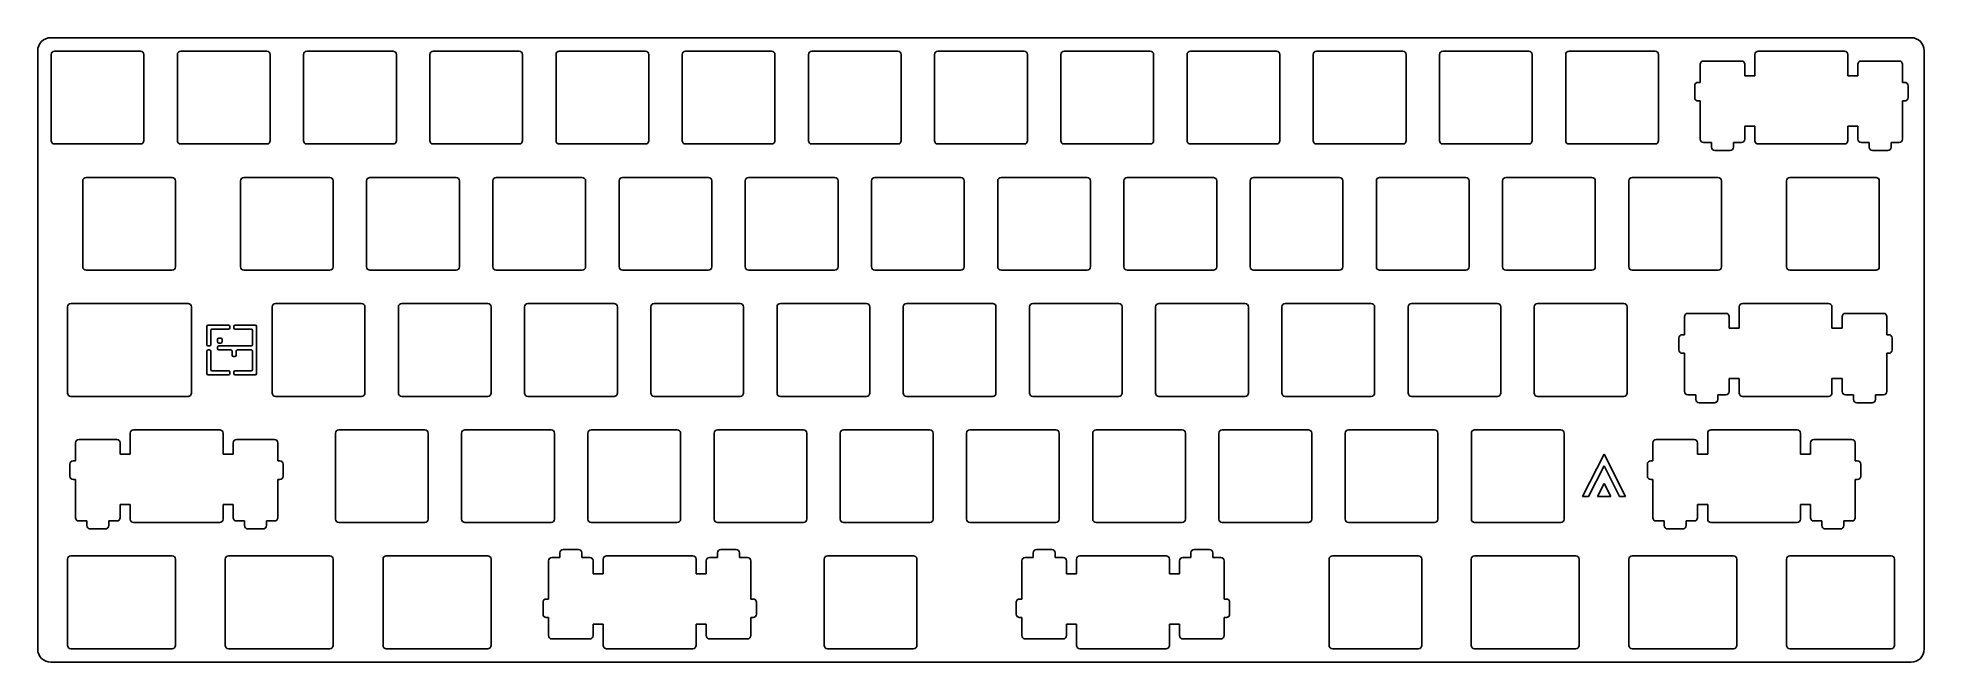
# Model space of a CAD drawing. Extents: x -136 to 149, y -569 to -475.
import ezdxf

# ---------------------------------------------------------------- set-up
doc = ezdxf.new("R2010")
doc.units = 0
doc.header["$MEASUREMENT"] = 0
doc.layers.get('0').update_dxf_attribs({"linetype": 'CONTINUOUS'})

msp = doc.modelspace()

# ---------------------------------------------------------------- linework, layer by layer
for p, q in [((147.1, -475.15), (-133.65, -475.15)), ((-135.65, -477.15), (-135.65, -567.45)), ((-133.62, -490.7), (-133.62, -477.7)), ((-133.12, -477.2), (-120.12, -477.2)), ((-119.62, -477.7), (-119.62, -490.7)), ((-114.57, -490.7), (-114.57, -477.7)), ((-114.07, -477.2), (-101.07, -477.2)), ((-100.57, -477.7), (-100.57, -490.7)), ((-95.52, -490.7), (-95.52, -477.7)), ((-95.02, -477.2), (-82.02, -477.2)), ((-81.52, -477.7), (-81.52, -490.7)), ((-76.47, -490.7), (-76.47, -477.7)), ((-75.97, -477.2), (-62.97, -477.2)), ((-62.47, -477.7), (-62.47, -490.7)), ((-57.42, -490.7), (-57.42, -477.7)), ((-56.92, -477.2), (-43.92, -477.2)), ((-43.42, -477.7), (-43.42, -490.7)), ((-38.37, -490.7), (-38.37, -477.7)), ((-37.87, -477.2), (-24.87, -477.2)), ((-24.37, -477.7), (-24.37, -490.7)), ((-19.32, -490.7), (-19.32, -477.7)), ((-18.82, -477.2), (-5.82, -477.2)), ((-5.32, -477.7), (-5.32, -490.7)), ((-0.27, -490.7), (-0.27, -477.7)), ((0.23, -477.2), (13.23, -477.2)), ((13.73, -477.7), (13.73, -490.7)), ((18.78, -490.7), (18.78, -477.7)), ((19.28, -477.2), (32.28, -477.2)), ((32.78, -477.7), (32.78, -490.7)), ((37.83, -490.7), (37.83, -477.7)), ((38.33, -477.2), (51.33, -477.2)), ((51.83, -477.7), (51.83, -490.7)), ((56.88, -490.7), (56.88, -477.7)), ((57.38, -477.2), (70.38, -477.2)), ((70.88, -477.7), (70.88, -490.7)), ((75.93, -490.7), (75.93, -477.7)), ((76.43, -477.2), (89.43, -477.2)), ((89.93, -477.7), (89.93, -490.7)), ((94.98, -490.7), (94.98, -477.7)), ((95.48, -477.2), (108.48, -477.2)), ((108.98, -477.7), (108.98, -490.7)), ((124.05, -477.2), (137.05, -477.2)), ((149.1, -567.45), (149.1, -477.15)), ((115.78, -478.67), (121.53, -478.67)), ((122.03, -480.9), (123.55, -480.9)), ((137.55, -480.9), (139.08, -480.9)), ((139.58, -478.67), (145.33, -478.67)), ((114.45, -484.2), (114.45, -482.4)), ((146.65, -482.4), (146.65, -484.2)), ((123.55, -488.5), (122.03, -488.5)), ((137.55, -488.5), (139.08, -488.5)), ((-120.12, -491.2), (-133.12, -491.2)), ((-101.07, -491.2), (-114.07, -491.2)), ((-82.02, -491.2), (-95.02, -491.2)), ((-62.97, -491.2), (-75.97, -491.2)), ((-43.92, -491.2), (-56.92, -491.2)), ((-24.87, -491.2), (-37.87, -491.2)), ((-5.82, -491.2), (-18.82, -491.2)), ((13.23, -491.2), (0.23, -491.2)), ((32.28, -491.2), (19.28, -491.2)), ((51.33, -491.2), (38.33, -491.2)), ((70.38, -491.2), (57.38, -491.2)), ((89.43, -491.2), (76.43, -491.2)), ((108.48, -491.2), (95.48, -491.2)), ((119.8, -492.17), (117.5, -492.17)), ((137.05, -491.2), (124.05, -491.2)), ((143.6, -492.17), (141.3, -492.17)), ((-128.86, -509.75), (-128.86, -496.75)), ((-128.36, -496.25), (-115.36, -496.25)), ((-114.86, -496.75), (-114.86, -509.75)), ((-105.05, -509.75), (-105.05, -496.75)), ((-104.55, -496.25), (-91.55, -496.25)), ((-91.05, -496.75), (-91.05, -509.75)), ((-86, -509.75), (-86, -496.75)), ((-85.5, -496.25), (-72.5, -496.25)), ((-72, -496.75), (-72, -509.75)), ((-66.95, -509.75), (-66.95, -496.75)), ((-66.45, -496.25), (-53.45, -496.25)), ((-52.95, -496.75), (-52.95, -509.75)), ((-47.9, -509.75), (-47.9, -496.75)), ((-47.4, -496.25), (-34.4, -496.25)), ((-33.9, -496.75), (-33.9, -509.75)), ((-28.85, -509.75), (-28.85, -496.75)), ((-28.35, -496.25), (-15.35, -496.25)), ((-14.85, -496.75), (-14.85, -509.75)), ((-9.8, -509.75), (-9.8, -496.75)), ((-9.3, -496.25), (3.7, -496.25)), ((4.2, -496.75), (4.2, -509.75)), ((9.25, -509.75), (9.25, -496.75)), ((9.75, -496.25), (22.75, -496.25)), ((23.25, -496.75), (23.25, -509.75)), ((28.3, -509.75), (28.3, -496.75)), ((28.8, -496.25), (41.8, -496.25)), ((42.3, -496.75), (42.3, -509.75)), ((47.35, -496.75), (47.35, -509.75)), ((60.85, -496.25), (47.85, -496.25)), ((61.35, -509.75), (61.35, -496.75)), ((66.4, -509.75), (66.4, -496.75)), ((66.9, -496.25), (79.9, -496.25)), ((80.4, -496.75), (80.4, -509.75)), ((85.45, -509.75), (85.45, -496.75)), ((85.95, -496.25), (98.95, -496.25)), ((99.45, -496.75), (99.45, -509.75)), ((104.5, -509.75), (104.5, -496.75)), ((105, -496.25), (118, -496.25)), ((118.5, -496.75), (118.5, -509.75)), ((128.32, -509.75), (128.32, -496.75)), ((128.82, -496.25), (141.82, -496.25)), ((142.32, -496.75), (142.32, -509.75)), ((-115.36, -510.25), (-128.36, -510.25)), ((-91.55, -510.25), (-104.55, -510.25)), ((-72.5, -510.25), (-85.5, -510.25)), ((-53.45, -510.25), (-66.45, -510.25)), ((-34.4, -510.25), (-47.4, -510.25)), ((-15.35, -510.25), (-28.35, -510.25)), ((3.7, -510.25), (-9.3, -510.25)), ((22.75, -510.25), (9.75, -510.25)), ((41.8, -510.25), (28.8, -510.25)), ((47.85, -510.25), (60.85, -510.25)), ((79.9, -510.25), (66.9, -510.25)), ((98.95, -510.25), (85.95, -510.25)), ((118, -510.25), (105, -510.25)), ((141.82, -510.25), (128.82, -510.25)), ((-130.66, -515.3), (-112.96, -515.3)), ((-99.76, -515.3), (-86.76, -515.3)), ((-80.71, -515.3), (-67.71, -515.3)), ((-48.66, -515.3), (-61.66, -515.3)), ((-42.61, -515.3), (-29.61, -515.3)), ((-10.56, -515.3), (-23.56, -515.3)), ((-4.51, -515.3), (8.49, -515.3)), ((27.54, -515.3), (14.54, -515.3)), ((33.59, -515.3), (46.59, -515.3)), ((52.64, -515.3), (65.64, -515.3)), ((71.69, -515.3), (84.69, -515.3)), ((90.74, -515.3), (103.74, -515.3)), ((121.67, -515.3), (134.67, -515.3)), ((-131.16, -528.8), (-131.16, -515.8)), ((-112.46, -515.8), (-112.46, -528.8)), ((-100.26, -528.8), (-100.26, -515.8)), ((-86.26, -515.8), (-86.26, -528.8)), ((-81.21, -528.8), (-81.21, -515.8)), ((-67.21, -515.8), (-67.21, -528.8)), ((-62.16, -515.8), (-62.16, -528.8)), ((-48.16, -528.8), (-48.16, -515.8)), ((-43.11, -528.8), (-43.11, -515.8)), ((-29.11, -515.8), (-29.11, -528.8)), ((-24.06, -515.8), (-24.06, -528.8)), ((-10.06, -528.8), (-10.06, -515.8)), ((-5.01, -528.8), (-5.01, -515.8)), ((8.99, -515.8), (8.99, -528.8)), ((14.04, -515.8), (14.04, -528.8)), ((28.04, -528.8), (28.04, -515.8)), ((33.09, -528.8), (33.09, -515.8)), ((47.09, -515.8), (47.09, -528.8)), ((52.14, -528.8), (52.14, -515.8)), ((66.14, -515.8), (66.14, -528.8)), ((71.19, -528.8), (71.19, -515.8)), ((85.19, -515.8), (85.19, -528.8)), ((90.24, -528.8), (90.24, -515.8)), ((104.24, -515.8), (104.24, -528.8)), ((113.4, -516.77), (119.15, -516.77)), ((137.2, -516.77), (142.95, -516.77)), ((-110.11, -521.5), (-110.11, -518.75)), ((-109.91, -518.55), (-106.86, -518.55)), ((-109.51, -519.35), (-109.51, -521.5)), ((-106.86, -519.15), (-109.31, -519.15)), ((-108.53, -521.05), (-108.53, -520.7)), ((-108.33, -520.5), (-108.02, -520.5)), ((-107.82, -520.7), (-107.82, -521.05)), ((-106.66, -518.75), (-106.66, -518.95)), ((-106.06, -518.95), (-106.06, -518.75)), ((-105.86, -518.55), (-102.81, -518.55)), ((-103.41, -519.15), (-105.86, -519.15)), ((-103.21, -521.5), (-103.21, -519.35)), ((-102.61, -518.75), (-102.61, -525.85)), ((112.07, -522.3), (112.07, -520.5)), ((119.65, -519), (121.17, -519)), ((135.17, -519), (136.7, -519)), ((144.27, -520.5), (144.27, -522.3)), ((-110.11, -525.85), (-110.11, -522.5)), ((-109.71, -521.7), (-109.91, -521.7)), ((-109.91, -522.3), (-109.71, -522.3)), ((-109.51, -522.5), (-109.51, -525.25)), ((-108.53, -522.1), (-108.53, -521.9)), ((-108.02, -521.25), (-108.33, -521.25)), ((-108.33, -521.7), (-103.41, -521.7)), ((-106.51, -522.3), (-108.33, -522.3)), ((-106.31, -523.1), (-106.31, -522.5)), ((-105.91, -523.3), (-106.11, -523.3)), ((-105.71, -522.5), (-105.71, -523.1)), ((-103.41, -522.3), (-105.51, -522.3)), ((-103.21, -525.25), (-103.21, -522.5)), ((-106.86, -526.05), (-109.91, -526.05)), ((-109.31, -525.45), (-106.86, -525.45)), ((-106.66, -525.65), (-106.66, -525.85)), ((-106.06, -525.85), (-106.06, -525.65)), ((-105.86, -525.45), (-103.41, -525.45)), ((-102.81, -526.05), (-105.86, -526.05)), ((121.17, -526.6), (119.65, -526.6)), ((135.17, -526.6), (136.7, -526.6)), ((-112.96, -529.3), (-130.66, -529.3)), ((-86.76, -529.3), (-99.76, -529.3)), ((-67.71, -529.3), (-80.71, -529.3)), ((-61.66, -529.3), (-48.66, -529.3)), ((-29.61, -529.3), (-42.61, -529.3)), ((-23.56, -529.3), (-10.56, -529.3)), ((8.49, -529.3), (-4.51, -529.3)), ((14.54, -529.3), (27.54, -529.3)), ((46.59, -529.3), (33.59, -529.3)), ((65.64, -529.3), (52.64, -529.3)), ((84.69, -529.3), (71.69, -529.3)), ((103.74, -529.3), (90.74, -529.3)), ((134.67, -529.3), (121.67, -529.3)), ((117.42, -530.27), (115.12, -530.27)), ((141.22, -530.27), (138.92, -530.27)), ((-121.18, -534.35), (-108.18, -534.35)), ((-90.71, -547.85), (-90.71, -534.85)), ((-90.21, -534.35), (-77.21, -534.35)), ((-76.71, -534.85), (-76.71, -547.85)), ((-71.66, -547.85), (-71.66, -534.85)), ((-71.16, -534.35), (-58.16, -534.35)), ((-57.66, -534.85), (-57.66, -547.85)), ((-52.61, -547.85), (-52.61, -534.85)), ((-52.11, -534.35), (-39.11, -534.35)), ((-38.61, -534.85), (-38.61, -547.85)), ((-33.56, -547.85), (-33.56, -534.85)), ((-33.06, -534.35), (-20.06, -534.35)), ((-19.56, -534.85), (-19.56, -547.85)), ((-14.51, -547.85), (-14.51, -534.85)), ((-14.01, -534.35), (-1.01, -534.35)), ((-0.51, -534.85), (-0.51, -547.85)), ((4.54, -534.85), (4.54, -547.85)), ((18.04, -534.35), (5.04, -534.35)), ((18.54, -547.85), (18.54, -534.85)), ((23.59, -547.85), (23.59, -534.85)), ((24.09, -534.35), (37.09, -534.35)), ((37.59, -534.85), (37.59, -547.85)), ((42.64, -547.85), (42.64, -534.85)), ((43.14, -534.35), (56.14, -534.35)), ((56.64, -534.85), (56.64, -547.85)), ((61.69, -547.85), (61.69, -534.85)), ((62.19, -534.35), (75.19, -534.35)), ((75.69, -534.85), (75.69, -547.85)), ((80.74, -547.85), (80.74, -534.85)), ((81.24, -534.35), (94.24, -534.35)), ((94.74, -534.85), (94.74, -547.85)), ((116.91, -534.35), (129.91, -534.35)), ((-129.46, -535.82), (-123.71, -535.82)), ((-123.21, -538.05), (-121.68, -538.05)), ((-107.68, -538.05), (-106.16, -538.05)), ((-105.66, -535.82), (-99.91, -535.82)), ((100.77, -538.01), (97.52, -544.44)), ((100.77, -538.01), (104.02, -544.44)), ((108.63, -535.82), (114.38, -535.82)), ((114.88, -538.05), (116.41, -538.05)), ((130.41, -538.05), (131.93, -538.05)), ((132.43, -535.82), (138.18, -535.82)), ((-130.79, -541.35), (-130.79, -539.55)), ((-98.59, -539.55), (-98.59, -541.35)), ((100.77, -539.79), (98.41, -544.44)), ((100.77, -539.79), (103.12, -544.44)), ((107.31, -541.35), (107.31, -539.55)), ((139.51, -539.55), (139.51, -541.35)), ((100.77, -542.44), (99.76, -544.44)), ((100.77, -542.44), (101.78, -544.44)), ((-121.68, -545.65), (-123.21, -545.65)), ((-107.68, -545.65), (-106.16, -545.65)), ((98.41, -544.44), (97.52, -544.44)), ((101.78, -544.44), (99.76, -544.44)), ((104.02, -544.44), (103.12, -544.44)), ((116.41, -545.65), (114.88, -545.65)), ((130.41, -545.65), (131.93, -545.65)), ((-125.44, -549.32), (-127.74, -549.32)), ((-108.18, -548.35), (-121.18, -548.35)), ((-101.64, -549.32), (-103.94, -549.32)), ((-77.21, -548.35), (-90.21, -548.35)), ((-58.16, -548.35), (-71.16, -548.35)), ((-39.11, -548.35), (-52.11, -548.35)), ((-20.06, -548.35), (-33.06, -548.35)), ((-1.01, -548.35), (-14.01, -548.35)), ((5.04, -548.35), (18.04, -548.35)), ((37.09, -548.35), (24.09, -548.35)), ((56.14, -548.35), (43.14, -548.35)), ((75.19, -548.35), (62.19, -548.35)), ((94.24, -548.35), (81.24, -548.35)), ((112.66, -549.32), (110.36, -549.32)), ((129.91, -548.35), (116.91, -548.35)), ((136.46, -549.32), (134.16, -549.32)), ((-131.16, -566.9), (-131.16, -553.9)), ((-130.66, -553.4), (-115.36, -553.4)), ((-114.86, -553.9), (-114.86, -566.9)), ((-107.35, -566.9), (-107.35, -553.9)), ((-106.85, -553.4), (-91.55, -553.4)), ((-91.05, -553.9), (-91.05, -566.9)), ((-83.53, -566.9), (-83.53, -553.9)), ((-83.03, -553.4), (-67.73, -553.4)), ((-67.23, -553.9), (-67.23, -566.9)), ((-56.33, -552.44), (-54.03, -552.44)), ((-49.78, -553.4), (-36.78, -553.4)), ((-40.75, -553.4), (-45.8, -553.4)), ((-32.53, -552.44), (-30.23, -552.44)), ((-16.94, -566.9), (-16.94, -553.9)), ((-16.44, -553.4), (-3.44, -553.4)), ((-2.94, -553.9), (-2.94, -566.9)), ((15.11, -552.44), (17.41, -552.44)), ((21.66, -553.4), (34.66, -553.4)), ((31.57, -553.4), (24.37, -553.4)), ((30.68, -553.4), (25.63, -553.4)), ((38.91, -552.44), (41.21, -552.44)), ((59.26, -566.9), (59.26, -553.9)), ((59.76, -553.4), (72.76, -553.4)), ((72.72, -553.4), (67.12, -553.4)), ((73.26, -553.9), (73.26, -566.9)), ((80.72, -553.9), (80.72, -566.9)), ((96.52, -553.4), (81.22, -553.4)), ((97.02, -566.9), (97.02, -553.9)), ((104.52, -553.9), (104.52, -566.9)), ((120.32, -553.4), (105.02, -553.4)), ((120.82, -566.9), (120.82, -553.9)), ((128.32, -553.9), (128.32, -566.9)), ((144.12, -553.4), (128.82, -553.4)), ((144.62, -566.9), (144.62, -553.9)), ((-50.28, -556.1), (-51.8, -556.1)), ((-36.28, -556.1), (-34.75, -556.1)), ((21.16, -556.1), (19.63, -556.1)), ((35.16, -556.1), (36.68, -556.1)), ((-59.38, -562.2), (-59.38, -560.4)), ((-27.18, -560.4), (-27.18, -562.2)), ((12.06, -562.2), (12.06, -560.4)), ((44.26, -560.4), (44.26, -562.2)), ((-50.28, -563.7), (-51.8, -563.7)), ((-34.75, -563.7), (-36.28, -563.7)), ((21.16, -563.7), (19.63, -563.7)), ((36.68, -563.7), (35.16, -563.7)), ((-52.3, -565.93), (-58.05, -565.93)), ((-28.5, -565.93), (-34.25, -565.93)), ((19.13, -565.93), (13.38, -565.93)), ((42.93, -565.93), (37.18, -565.93)), ((-133.65, -569.45), (147.1, -569.45)), ((-115.36, -567.4), (-130.66, -567.4)), ((-91.55, -567.4), (-106.85, -567.4)), ((-67.73, -567.4), (-83.03, -567.4)), ((-36.78, -567.4), (-49.78, -567.4)), ((-3.44, -567.4), (-16.44, -567.4)), ((34.66, -567.4), (21.66, -567.4)), ((72.76, -567.4), (59.76, -567.4)), ((81.22, -567.4), (96.52, -567.4)), ((105.02, -567.4), (120.32, -567.4)), ((128.82, -567.4), (144.12, -567.4))]:
    msp.add_line(p, q)
for centre, radius, start, end in [((-133.65, -477.15), 2, 90, 180), ((147.1, -477.15), 2, 0, 90), ((47.85, -496.75), 0.5, 90, 180), ((60.85, -496.75), 0.5, 0, 90), ((47.85, -509.75), 0.5, 180, 270), ((60.85, -509.75), 0.5, 270, 0), ((-61.66, -515.8), 0.5, 90, 180), ((-48.66, -515.8), 0.5, 0, 90), ((-23.56, -515.8), 0.5, 90, 180), ((-10.56, -515.8), 0.5, 0, 90), ((14.54, -515.8), 0.5, 90, 180), ((27.54, -515.8), 0.5, 0, 90), ((-109.31, -519.35), 0.2, 90, 180.0088), ((-103.41, -519.35), 0.2, 0, 90), ((-106.51, -522.5), 0.2, 0, 90), ((-105.51, -522.5), 0.2, 90, 180), ((-103.41, -521.5), 0.2, 270, 0), ((-103.41, -522.5), 0.2, 0, 89.9978), ((-109.31, -525.25), 0.2, 180, 270), ((-103.41, -525.25), 0.2, 270, 0), ((-61.66, -528.8), 0.5, 180, 270), ((-48.66, -528.8), 0.5, 270, 0), ((-23.56, -528.8), 0.5, 180, 270.0002), ((-10.56, -528.8), 0.5, 270, 0), ((14.54, -528.8), 0.5, 180, 270), ((27.54, -528.8), 0.5, 270, 0), ((5.04, -534.85), 0.5, 90, 180), ((18.04, -534.85), 0.5, 0, 90), ((5.04, -547.85), 0.5, 180, 270), ((18.04, -547.85), 0.5, 270, 0), ((81.22, -553.9), 0.5, 90, 180), ((96.52, -553.9), 0.5, 0, 90), ((105.02, -553.9), 0.5, 90, 180), ((120.32, -553.9), 0.5, 0, 90), ((128.82, -553.9), 0.5, 90, 180), ((144.12, -553.9), 0.5, 0, 90), ((-133.65, -567.45), 2, 180, 270), ((81.22, -566.9), 0.5, 180, 270), ((96.52, -566.9), 0.5, 270, 0), ((105.02, -566.9), 0.5, 180, 270), ((120.32, -566.9), 0.5, 270, 0), ((128.82, -566.9), 0.5, 180, 270), ((144.12, -566.9), 0.5, 270, 0), ((147.1, -567.45), 2, 270, 0)]:
    msp.add_arc(centre, radius, start, end)
at = {"extrusion": (0, 0, -1)}
for centre, radius, start, end in [((133.12, -477.7), 0.5, 0, 90), ((120.12, -477.7), 0.5, 90, 180), ((114.07, -477.7), 0.5, 0, 90), ((101.07, -477.7), 0.5, 90, 180), ((95.02, -477.7), 0.5, 0, 90), ((82.02, -477.7), 0.5, 90, 180), ((75.97, -477.7), 0.5, 0, 90), ((62.97, -477.7), 0.5, 90, 180), ((56.92, -477.7), 0.5, 0, 89.9996), ((43.92, -477.7), 0.5, 90, 180), ((37.87, -477.7), 0.5, 0, 90), ((24.87, -477.7), 0.5, 90, 180), ((18.82, -477.7), 0.5, 0, 90), ((5.82, -477.7), 0.5, 90, 180), ((-0.23, -477.7), 0.5, 0, 90), ((-13.23, -477.7), 0.5, 90, 180), ((-19.28, -477.7), 0.5, 0, 90), ((-32.28, -477.7), 0.5, 90, 180), ((-38.33, -477.7), 0.5, 0, 90), ((-51.33, -477.7), 0.5, 90, 180), ((-57.38, -477.7), 0.5, 0, 90), ((-70.38, -477.7), 0.5, 90, 180), ((-76.43, -477.7), 0.5, 0, 90), ((-89.43, -477.7), 0.5, 90, 180), ((-95.48, -477.7), 0.5, 0, 90), ((-108.48, -477.7), 0.5, 90, 180), ((-124.05, -477.7), 0.5, 359.9982, 90), ((-137.05, -477.7), 0.5, 90, 180.0018), ((-115.78, -479.17), 0.5, 0, 90), ((-121.53, -479.17), 0.5, 90, 180), ((-139.58, -479.17), 0.5, 0, 90), ((-145.33, -479.17), 0.5, 90, 180), ((-114.95, -482.4), 0.5, 0, 90), ((-146.15, -482.4), 0.5, 90, 180), ((-114.95, -484.2), 0.5, 270, 0), ((-146.15, -484.2), 0.5, 180, 270), ((133.12, -490.7), 0.5, 270, 0), ((120.12, -490.7), 0.5, 180, 270), ((114.07, -490.7), 0.5, 270, 0), ((101.07, -490.7), 0.5, 180, 270), ((95.02, -490.7), 0.5, 270, 0), ((82.02, -490.7), 0.5, 180, 270), ((75.97, -490.7), 0.5, 270, 0), ((62.97, -490.7), 0.5, 180, 270), ((56.92, -490.7), 0.5, 270, 0), ((43.92, -490.7), 0.5, 180, 270), ((37.87, -490.7), 0.5, 270, 0), ((24.87, -490.7), 0.5, 180, 270), ((18.82, -490.7), 0.5, 270, 0), ((5.82, -490.7), 0.5, 180, 270), ((-0.23, -490.7), 0.5, 270, 0), ((-13.23, -490.7), 0.5, 180, 270), ((-19.28, -490.7), 0.5, 270, 0), ((-32.28, -490.7), 0.5, 180, 270), ((-38.33, -490.7), 0.5, 270, 0), ((-51.33, -490.7), 0.5, 180, 270), ((-57.38, -490.7), 0.5, 270, 0), ((-70.38, -490.7), 0.5, 180, 269.9996), ((-76.43, -490.7), 0.5, 270, 0), ((-89.43, -490.7), 0.5, 180, 270), ((-95.48, -490.7), 0.5, 270, 0), ((-108.48, -490.7), 0.5, 180, 270), ((-115.78, -490.47), 0.5, 270, 0), ((-117.5, -491.67), 0.5, 270, 0), ((-119.8, -491.67), 0.5, 180, 270), ((-121.53, -490.47), 0.5, 180, 270), ((-124.05, -490.7), 0.5, 270, 0.0018), ((-137.05, -490.7), 0.5, 179.9982, 270), ((-139.58, -490.47), 0.5, 270, 0), ((-141.3, -491.67), 0.5, 270, 0), ((-143.6, -491.67), 0.5, 180, 270), ((-145.33, -490.47), 0.5, 180, 270), ((128.36, -496.75), 0.5, 0, 90), ((115.36, -496.75), 0.5, 90, 180), ((104.55, -496.75), 0.5, 0, 90), ((91.55, -496.75), 0.5, 90, 180), ((85.5, -496.75), 0.5, 0, 90), ((72.5, -496.75), 0.5, 90, 180), ((66.45, -496.75), 0.5, 0, 90), ((53.45, -496.75), 0.5, 90, 180), ((47.4, -496.75), 0.5, 0, 90), ((34.4, -496.75), 0.5, 90, 180), ((28.35, -496.75), 0.5, 0, 90), ((15.35, -496.75), 0.5, 90, 180), ((9.3, -496.75), 0.5, 0, 90), ((-3.7, -496.75), 0.5, 90, 180), ((-9.75, -496.75), 0.5, 0, 90), ((-22.75, -496.75), 0.5, 90, 180), ((-28.8, -496.75), 0.5, 0, 90), ((-41.8, -496.75), 0.5, 90, 180), ((-66.9, -496.75), 0.5, 0, 90), ((-79.9, -496.75), 0.5, 90, 180), ((-85.95, -496.75), 0.5, 0, 90), ((-98.95, -496.75), 0.5, 90, 180), ((-105, -496.75), 0.5, 0, 90), ((-118, -496.75), 0.5, 90, 180), ((-128.82, -496.75), 0.5, 0, 90), ((-141.82, -496.75), 0.5, 90, 180), ((128.36, -509.75), 0.5, 270, 0), ((115.36, -509.75), 0.5, 180, 270), ((104.55, -509.75), 0.5, 270, 0), ((91.55, -509.75), 0.5, 180, 270), ((85.5, -509.75), 0.5, 270, 0), ((72.5, -509.75), 0.5, 180, 270), ((66.45, -509.75), 0.5, 270, 0), ((53.45, -509.75), 0.5, 180, 270), ((47.4, -509.75), 0.5, 270, 0), ((34.4, -509.75), 0.5, 180, 270), ((28.35, -509.75), 0.5, 270, 0), ((15.35, -509.75), 0.5, 180, 270), ((9.3, -509.75), 0.5, 270, 0), ((-3.7, -509.75), 0.5, 180, 270), ((-9.75, -509.75), 0.5, 270, 0), ((-22.75, -509.75), 0.5, 180, 270), ((-28.8, -509.75), 0.5, 270, 0), ((-41.8, -509.75), 0.5, 180, 270), ((-66.9, -509.75), 0.5, 270, 0), ((-79.9, -509.75), 0.5, 180, 270), ((-85.95, -509.75), 0.5, 270, 0), ((-98.95, -509.75), 0.5, 180, 270), ((-105, -509.75), 0.5, 270, 0), ((-118, -509.75), 0.5, 180, 270), ((-128.82, -509.75), 0.5, 270, 0), ((-141.82, -509.75), 0.5, 180, 270), ((130.66, -515.8), 0.5, 0, 90.0009), ((112.96, -515.8), 0.5, 90, 180), ((99.76, -515.8), 0.5, 0, 90), ((86.76, -515.8), 0.5, 90, 180), ((80.71, -515.8), 0.5, 0, 90), ((67.71, -515.8), 0.5, 90, 180), ((42.61, -515.8), 0.5, 0, 90), ((29.61, -515.8), 0.5, 90, 180), ((4.51, -515.8), 0.5, 0, 90), ((-8.49, -515.8), 0.5, 90, 180), ((-33.59, -515.8), 0.5, 0, 90), ((-46.59, -515.8), 0.5, 90, 180), ((-52.64, -515.8), 0.5, 0, 90), ((-65.64, -515.8), 0.5, 90, 180), ((-71.69, -515.8), 0.5, 0, 90), ((-84.69, -515.8), 0.5, 90, 180), ((-90.74, -515.8), 0.5, 0, 90), ((-103.74, -515.8), 0.5, 90, 180), ((-121.67, -515.8), 0.5, 359.9982, 90), ((-134.67, -515.8), 0.5, 90, 180.0018), ((-113.4, -517.27), 0.5, 0, 90), ((-119.15, -517.27), 0.5, 90, 180), ((-137.2, -517.27), 0.5, 0, 90), ((-142.95, -517.27), 0.5, 90, 180), ((109.91, -518.75), 0.2, 0, 90), ((108.33, -520.7), 0.2, 0, 90), ((108.33, -521.05), 0.2, 270, 0), ((108.02, -520.7), 0.2, 90, 180), ((108.02, -521.05), 0.2, 180, 270), ((106.86, -518.75), 0.2, 90, 180), ((106.86, -518.95), 0.2, 180, 270), ((105.86, -518.75), 0.2, 0, 90), ((105.86, -518.95), 0.2, 270, 0), ((102.81, -518.75), 0.2, 90, 180), ((-112.57, -520.5), 0.5, 0, 90), ((-143.77, -520.5), 0.5, 90, 180), ((109.91, -521.5), 0.2, 270.0044, 359.9913), ((109.91, -522.5), 0.2, 0, 90), ((109.71, -521.5), 0.2, 180, 270.0044), ((109.71, -522.5), 0.2, 90, 180), ((108.33, -521.9), 0.2, 0, 90), ((108.33, -522.1), 0.2, 270, 0), ((106.11, -523.1), 0.2, 270, 359.9913), ((105.91, -523.1), 0.2, 180, 269.9978), ((-112.57, -522.3), 0.5, 270, 0), ((-143.77, -522.3), 0.5, 180, 270), ((109.91, -525.85), 0.2, 270, 0), ((106.86, -525.65), 0.2, 89.9978, 180), ((106.86, -525.85), 0.2, 180, 270.0022), ((105.86, -525.65), 0.2, 0, 90), ((105.86, -525.85), 0.2, 270, 0), ((102.81, -525.85), 0.2, 180, 270), ((130.66, -528.8), 0.5, 270, 0), ((112.96, -528.8), 0.5, 180, 270), ((99.76, -528.8), 0.5, 270, 0), ((86.76, -528.8), 0.5, 180, 270), ((80.71, -528.8), 0.5, 270, 0), ((67.71, -528.8), 0.5, 180, 270), ((42.61, -528.8), 0.5, 270, 0), ((29.61, -528.8), 0.5, 180, 270), ((4.51, -528.8), 0.5, 270, 0), ((-8.49, -528.8), 0.5, 180, 270), ((-33.59, -528.8), 0.5, 270, 0), ((-46.59, -528.8), 0.5, 180, 270), ((-52.64, -528.8), 0.5, 270, 0), ((-65.64, -528.8), 0.5, 180, 270), ((-71.69, -528.8), 0.5, 270, 0), ((-84.69, -528.8), 0.5, 180, 270), ((-90.74, -528.8), 0.5, 270, 0), ((-103.74, -528.8), 0.5, 180, 270), ((-113.4, -528.57), 0.5, 270, 0), ((-119.15, -528.57), 0.5, 180, 270), ((-121.67, -528.8), 0.5, 270, 0.0018), ((-134.67, -528.8), 0.5, 179.9982, 270), ((-137.2, -528.57), 0.5, 270, 0), ((-142.95, -528.57), 0.5, 180, 270), ((-115.12, -529.77), 0.5, 270, 0), ((-117.42, -529.77), 0.5, 180, 270), ((-138.92, -529.77), 0.5, 270, 0), ((-141.22, -529.77), 0.5, 180, 270), ((121.18, -534.85), 0.5, 359.9982, 90), ((108.18, -534.85), 0.5, 90, 180.0018), ((90.21, -534.85), 0.5, 0, 90), ((77.21, -534.85), 0.5, 90, 180), ((71.16, -534.85), 0.5, 0, 90), ((58.16, -534.85), 0.5, 90, 180), ((52.11, -534.85), 0.5, 0, 90), ((39.11, -534.85), 0.5, 90, 180), ((33.06, -534.85), 0.5, 0, 90), ((20.06, -534.85), 0.5, 90, 180), ((14.01, -534.85), 0.5, 0, 90), ((1.01, -534.85), 0.5, 90, 180), ((-24.09, -534.85), 0.5, 0, 90), ((-37.09, -534.85), 0.5, 90, 180), ((-43.14, -534.85), 0.5, 0, 90), ((-56.14, -534.85), 0.5, 90, 180), ((-62.19, -534.85), 0.5, 0, 90), ((-75.19, -534.85), 0.5, 90, 180), ((-81.24, -534.85), 0.5, 0, 90), ((-94.24, -534.85), 0.5, 90, 180), ((-116.91, -534.85), 0.5, 359.9982, 90), ((-129.91, -534.85), 0.5, 90, 180.0018), ((129.46, -536.32), 0.5, 0, 90), ((123.71, -536.32), 0.5, 90, 180), ((105.66, -536.32), 0.5, 0, 90), ((99.91, -536.32), 0.5, 90, 180), ((-108.63, -536.32), 0.5, 0, 90), ((-114.38, -536.32), 0.5, 90, 180), ((-132.43, -536.32), 0.5, 0, 90), ((-138.18, -536.32), 0.5, 90, 180), ((130.29, -539.55), 0.5, 0, 90), ((99.09, -539.55), 0.5, 90, 180), ((-107.81, -539.55), 0.5, 0, 90), ((-139.01, -539.55), 0.5, 90, 180), ((130.29, -541.35), 0.5, 270, 0), ((99.09, -541.35), 0.5, 180, 270), ((-107.81, -541.35), 0.5, 270, 0), ((-139.01, -541.35), 0.5, 180, 270), ((129.46, -547.62), 0.5, 270, 0), ((127.74, -548.82), 0.5, 270, 0), ((125.44, -548.82), 0.5, 180, 270), ((123.71, -547.62), 0.5, 180, 270), ((121.18, -547.85), 0.5, 270, 0.0018), ((108.18, -547.85), 0.5, 179.9982, 270), ((105.66, -547.62), 0.5, 270, 0), ((103.94, -548.82), 0.5, 270, 0), ((101.64, -548.82), 0.5, 180, 270), ((99.91, -547.62), 0.5, 180, 270), ((90.21, -547.85), 0.5, 270, 0), ((77.21, -547.85), 0.5, 180, 270), ((71.16, -547.85), 0.5, 270, 0), ((58.16, -547.85), 0.5, 180, 270), ((52.11, -547.85), 0.5, 270, 0), ((39.11, -547.85), 0.5, 180, 270), ((33.06, -547.85), 0.5, 270, 0), ((20.06, -547.85), 0.5, 180, 270), ((14.01, -547.85), 0.5, 270, 0), ((1.01, -547.85), 0.5, 180, 270), ((-24.09, -547.85), 0.5, 270, 0), ((-37.09, -547.85), 0.5, 180, 270), ((-43.14, -547.85), 0.5, 270, 0), ((-56.14, -547.85), 0.5, 180, 270), ((-62.19, -547.85), 0.5, 270, 0), ((-75.19, -547.85), 0.5, 180, 270), ((-81.24, -547.85), 0.5, 270, 0), ((-94.24, -547.85), 0.5, 180, 270), ((-108.63, -547.62), 0.5, 270, 0), ((-110.36, -548.82), 0.5, 270, 0), ((-112.66, -548.82), 0.5, 180, 270), ((-114.38, -547.62), 0.5, 180, 270), ((-116.91, -547.85), 0.5, 270, 0.0018), ((-129.91, -547.85), 0.5, 179.9982, 270), ((-132.43, -547.62), 0.5, 270, 0), ((-134.16, -548.82), 0.5, 270, 0), ((-136.46, -548.82), 0.5, 180, 270), ((-138.18, -547.62), 0.5, 180, 270), ((130.66, -553.9), 0.5, 0, 90), ((115.36, -553.9), 0.5, 90, 180), ((106.85, -553.9), 0.5, 0, 90), ((91.55, -553.9), 0.5, 90, 180), ((83.03, -553.9), 0.5, 0, 90), ((67.73, -553.9), 0.5, 90, 180), ((58.05, -554.13), 0.5, 0, 90), ((56.33, -552.94), 0.5, 0, 90), ((54.03, -552.94), 0.5, 90, 180), ((52.3, -554.13), 0.5, 90, 180), ((49.78, -553.9), 0.5, 359.9982, 90), ((36.78, -553.9), 0.5, 90, 180.0018), ((34.25, -554.13), 0.5, 0, 90), ((32.53, -552.94), 0.5, 0, 90), ((30.23, -552.94), 0.5, 90, 180), ((28.5, -554.13), 0.5, 90, 180), ((16.44, -553.9), 0.5, 0, 90), ((3.44, -553.9), 0.5, 90, 180), ((-13.38, -554.13), 0.5, 0, 90), ((-15.11, -552.94), 0.5, 0, 90), ((-17.41, -552.94), 0.5, 90, 180), ((-19.13, -554.13), 0.5, 90, 180), ((-21.66, -553.9), 0.5, 359.9982, 90), ((-34.66, -553.9), 0.5, 90, 180.0018), ((-37.18, -554.13), 0.5, 0, 90), ((-38.91, -552.94), 0.5, 0, 90), ((-41.21, -552.94), 0.5, 90, 180), ((-42.93, -554.13), 0.5, 90, 180), ((-59.76, -553.9), 0.5, 0, 90), ((-72.76, -553.9), 0.5, 90, 180), ((58.88, -560.4), 0.5, 0, 90), ((27.68, -560.4), 0.5, 90, 180), ((-12.56, -560.4), 0.5, 0, 90), ((-43.76, -560.4), 0.5, 90, 180), ((58.88, -562.2), 0.5, 270, 0), ((27.68, -562.2), 0.5, 180, 270), ((-12.56, -562.2), 0.5, 270, 0), ((-43.76, -562.2), 0.5, 180, 270), ((58.05, -565.43), 0.5, 270, 0), ((52.3, -565.43), 0.5, 180, 270), ((34.25, -565.43), 0.5, 270, 0), ((28.5, -565.43), 0.5, 180, 270), ((-13.38, -565.43), 0.5, 270, 0), ((-19.13, -565.43), 0.5, 180, 270), ((-37.18, -565.43), 0.5, 270, 0), ((-42.93, -565.43), 0.5, 180, 270), ((130.66, -566.9), 0.5, 270, 0), ((115.36, -566.9), 0.5, 180, 270), ((106.85, -566.9), 0.5, 270, 0), ((91.55, -566.9), 0.5, 180, 270), ((83.03, -566.9), 0.5, 270, 0), ((67.73, -566.9), 0.5, 180, 270), ((49.78, -566.9), 0.5, 270, 0.0018), ((36.78, -566.9), 0.5, 179.9982, 270), ((16.44, -566.9), 0.5, 270, 0), ((3.44, -566.9), 0.5, 180, 270), ((-21.66, -566.9), 0.5, 270, 0.0018), ((-34.66, -566.9), 0.5, 179.9982, 270), ((-59.76, -566.9), 0.5, 270, 0), ((-72.76, -566.9), 0.5, 180, 270)]:
    msp.add_arc(centre, radius, start, end, dxfattribs=at)
for points in [[(123.55, -480.9), (123.55, -479.84), (123.55, -478.77), (123.55, -477.7)], [(137.55, -477.7), (137.55, -478.77), (137.55, -479.84), (137.55, -480.9)], [(115.28, -481.9), (115.28, -480.99), (115.28, -480.08), (115.28, -479.17)], [(122.03, -479.17), (122.03, -479.75), (122.03, -480.33), (122.03, -480.9)], [(139.08, -480.9), (139.08, -480.33), (139.08, -479.75), (139.08, -479.17)], [(145.83, -479.17), (145.83, -480.08), (145.83, -480.99), (145.83, -481.9)], [(114.95, -481.9), (115.06, -481.9), (115.17, -481.9), (115.28, -481.9)], [(145.83, -481.9), (145.94, -481.9), (146.04, -481.9), (146.15, -481.9)], [(115.28, -484.7), (115.17, -484.7), (115.06, -484.7), (114.95, -484.7)], [(115.28, -490.47), (115.28, -488.55), (115.28, -486.63), (115.28, -484.7)], [(145.83, -484.7), (145.83, -486.63), (145.83, -488.55), (145.83, -490.47)], [(146.15, -484.7), (146.04, -484.7), (145.94, -484.7), (145.83, -484.7)], [(122.03, -488.5), (122.03, -489.16), (122.03, -489.82), (122.03, -490.47)], [(123.55, -490.7), (123.55, -489.97), (123.55, -489.24), (123.55, -488.5)], [(137.55, -488.5), (137.55, -489.24), (137.55, -489.97), (137.55, -490.7)], [(139.08, -490.47), (139.08, -489.82), (139.08, -489.16), (139.08, -488.5)], [(117, -490.97), (116.59, -490.97), (116.19, -490.97), (115.78, -490.97)], [(117, -491.67), (117, -491.44), (117, -491.21), (117, -490.97)], [(120.3, -490.97), (120.3, -491.21), (120.3, -491.44), (120.3, -491.67)], [(121.53, -490.97), (121.12, -490.97), (120.71, -490.97), (120.3, -490.97)], [(140.8, -490.97), (140.39, -490.97), (139.99, -490.97), (139.58, -490.97)], [(140.8, -491.67), (140.8, -491.44), (140.8, -491.21), (140.8, -490.97)], [(144.1, -490.97), (144.1, -491.21), (144.1, -491.44), (144.1, -491.67)], [(145.33, -490.97), (144.92, -490.97), (144.51, -490.97), (144.1, -490.97)], [(112.9, -520), (112.9, -519.09), (112.9, -518.18), (112.9, -517.27)], [(119.65, -517.27), (119.65, -517.85), (119.65, -518.43), (119.65, -519)], [(121.17, -519), (121.17, -517.94), (121.17, -516.87), (121.17, -515.8)], [(135.17, -515.8), (135.17, -516.87), (135.17, -517.94), (135.17, -519)], [(136.7, -519), (136.7, -518.43), (136.7, -517.85), (136.7, -517.27)], [(143.45, -517.27), (143.45, -518.18), (143.45, -519.09), (143.45, -520)], [(112.57, -520), (112.68, -520), (112.79, -520), (112.9, -520)], [(143.45, -520), (143.55, -520), (143.66, -520), (143.77, -520)], [(112.9, -522.8), (112.79, -522.8), (112.68, -522.8), (112.57, -522.8)], [(112.9, -528.57), (112.9, -526.65), (112.9, -524.73), (112.9, -522.8)], [(143.45, -522.8), (143.45, -524.73), (143.45, -526.65), (143.45, -528.57)], [(143.77, -522.8), (143.66, -522.8), (143.55, -522.8), (143.45, -522.8)], [(119.65, -526.6), (119.65, -527.26), (119.65, -527.92), (119.65, -528.57)], [(121.17, -528.8), (121.17, -528.07), (121.17, -527.34), (121.17, -526.6)], [(135.17, -526.6), (135.17, -527.34), (135.17, -528.07), (135.17, -528.8)], [(136.7, -528.57), (136.7, -527.92), (136.7, -527.26), (136.7, -526.6)], [(114.62, -529.07), (114.21, -529.07), (113.8, -529.07), (113.4, -529.07)], [(114.62, -529.77), (114.62, -529.54), (114.62, -529.31), (114.62, -529.07)], [(117.92, -529.07), (117.92, -529.31), (117.92, -529.54), (117.92, -529.77)], [(119.15, -529.07), (118.74, -529.07), (118.33, -529.07), (117.92, -529.07)], [(138.42, -529.07), (138.01, -529.07), (137.6, -529.07), (137.2, -529.07)], [(138.42, -529.77), (138.42, -529.54), (138.42, -529.31), (138.42, -529.07)], [(141.72, -529.07), (141.72, -529.31), (141.72, -529.54), (141.72, -529.77)], [(142.95, -529.07), (142.54, -529.07), (142.13, -529.07), (141.72, -529.07)], [(-121.68, -538.05), (-121.68, -536.99), (-121.68, -535.92), (-121.68, -534.85)], [(-107.68, -534.85), (-107.68, -535.92), (-107.68, -536.99), (-107.68, -538.05)], [(116.41, -538.05), (116.41, -536.99), (116.41, -535.92), (116.41, -534.85)], [(130.41, -534.85), (130.41, -535.92), (130.41, -536.99), (130.41, -538.05)], [(-129.96, -539.05), (-129.96, -538.14), (-129.96, -537.23), (-129.96, -536.32)], [(-123.21, -536.32), (-123.21, -536.9), (-123.21, -537.48), (-123.21, -538.05)], [(-106.16, -538.05), (-106.16, -537.48), (-106.16, -536.9), (-106.16, -536.32)], [(-99.41, -536.32), (-99.41, -537.23), (-99.41, -538.14), (-99.41, -539.05)], [(108.13, -539.05), (108.13, -538.14), (108.13, -537.23), (108.13, -536.32)], [(114.88, -536.32), (114.88, -536.9), (114.88, -537.48), (114.88, -538.05)], [(131.93, -538.05), (131.93, -537.48), (131.93, -536.9), (131.93, -536.32)], [(138.68, -536.32), (138.68, -537.23), (138.68, -538.14), (138.68, -539.05)], [(-130.29, -539.05), (-130.18, -539.05), (-130.07, -539.05), (-129.96, -539.05)], [(-99.41, -539.05), (-99.3, -539.05), (-99.19, -539.05), (-99.09, -539.05)], [(107.81, -539.05), (107.92, -539.05), (108.03, -539.05), (108.13, -539.05)], [(138.68, -539.05), (138.79, -539.05), (138.9, -539.05), (139.01, -539.05)], [(-129.96, -541.85), (-130.07, -541.85), (-130.18, -541.85), (-130.29, -541.85)], [(-129.96, -547.62), (-129.96, -545.7), (-129.96, -543.78), (-129.96, -541.85)], [(-99.41, -541.85), (-99.41, -543.78), (-99.41, -545.7), (-99.41, -547.62)], [(-99.09, -541.85), (-99.19, -541.85), (-99.3, -541.85), (-99.41, -541.85)], [(108.13, -541.85), (108.03, -541.85), (107.92, -541.85), (107.81, -541.85)], [(108.13, -547.62), (108.13, -545.7), (108.13, -543.78), (108.13, -541.85)], [(138.68, -541.85), (138.68, -543.78), (138.68, -545.7), (138.68, -547.62)], [(139.01, -541.85), (138.9, -541.85), (138.79, -541.85), (138.68, -541.85)], [(-123.21, -545.65), (-123.21, -546.31), (-123.21, -546.97), (-123.21, -547.62)], [(-121.68, -547.85), (-121.68, -547.12), (-121.68, -546.39), (-121.68, -545.65)], [(-107.68, -545.65), (-107.68, -546.39), (-107.68, -547.12), (-107.68, -547.85)], [(-106.16, -547.62), (-106.16, -546.97), (-106.16, -546.31), (-106.16, -545.65)], [(114.88, -545.65), (114.88, -546.31), (114.88, -546.97), (114.88, -547.62)], [(116.41, -547.85), (116.41, -547.12), (116.41, -546.39), (116.41, -545.65)], [(130.41, -545.65), (130.41, -546.39), (130.41, -547.12), (130.41, -547.85)], [(131.93, -547.62), (131.93, -546.97), (131.93, -546.31), (131.93, -545.65)], [(-128.24, -548.12), (-128.64, -548.12), (-129.05, -548.12), (-129.46, -548.12)], [(-128.24, -548.82), (-128.24, -548.59), (-128.24, -548.36), (-128.24, -548.12)], [(-124.94, -548.12), (-124.94, -548.36), (-124.94, -548.59), (-124.94, -548.82)], [(-123.71, -548.12), (-124.12, -548.12), (-124.53, -548.12), (-124.94, -548.12)], [(-104.44, -548.12), (-104.84, -548.12), (-105.25, -548.12), (-105.66, -548.12)], [(-104.44, -548.82), (-104.44, -548.59), (-104.44, -548.36), (-104.44, -548.12)], [(-101.14, -548.12), (-101.14, -548.36), (-101.14, -548.59), (-101.14, -548.82)], [(-99.91, -548.12), (-100.32, -548.12), (-100.73, -548.12), (-101.14, -548.12)], [(109.86, -548.12), (109.45, -548.12), (109.04, -548.12), (108.63, -548.12)], [(109.86, -548.82), (109.86, -548.59), (109.86, -548.36), (109.86, -548.12)], [(113.16, -548.12), (113.16, -548.36), (113.16, -548.59), (113.16, -548.82)], [(114.38, -548.12), (113.97, -548.12), (113.57, -548.12), (113.16, -548.12)], [(133.66, -548.12), (133.25, -548.12), (132.84, -548.12), (132.43, -548.12)], [(133.66, -548.82), (133.66, -548.59), (133.66, -548.36), (133.66, -548.12)], [(136.96, -548.12), (136.96, -548.36), (136.96, -548.59), (136.96, -548.82)], [(138.18, -548.12), (137.77, -548.12), (137.37, -548.12), (136.96, -548.12)], [(-58.55, -559.9), (-58.55, -557.98), (-58.55, -556.06), (-58.55, -554.13)], [(-58.05, -553.63), (-57.65, -553.63), (-57.24, -553.63), (-56.83, -553.63)], [(-56.83, -553.63), (-56.83, -553.4), (-56.83, -553.17), (-56.83, -552.94)], [(-53.53, -552.94), (-53.53, -553.17), (-53.53, -553.4), (-53.53, -553.63)], [(-53.53, -553.63), (-53.12, -553.63), (-52.71, -553.63), (-52.3, -553.63)], [(-51.8, -554.13), (-51.8, -554.79), (-51.8, -555.45), (-51.8, -556.1)], [(-50.28, -556.1), (-50.28, -555.37), (-50.28, -554.64), (-50.28, -553.9)], [(-36.28, -553.9), (-36.28, -554.64), (-36.28, -555.37), (-36.28, -556.1)], [(-34.75, -556.1), (-34.75, -555.45), (-34.75, -554.79), (-34.75, -554.13)], [(-34.25, -553.63), (-33.85, -553.63), (-33.44, -553.63), (-33.03, -553.63)], [(-33.03, -553.63), (-33.03, -553.4), (-33.03, -553.17), (-33.03, -552.94)], [(-29.73, -552.94), (-29.73, -553.17), (-29.73, -553.4), (-29.73, -553.63)], [(-29.73, -553.63), (-29.32, -553.63), (-28.91, -553.63), (-28.5, -553.63)], [(-28, -554.13), (-28, -556.06), (-28, -557.98), (-28, -559.9)], [(12.88, -559.9), (12.88, -557.98), (12.88, -556.06), (12.88, -554.13)], [(13.38, -553.63), (13.79, -553.63), (14.2, -553.63), (14.61, -553.63)], [(14.61, -553.63), (14.61, -553.4), (14.61, -553.17), (14.61, -552.94)], [(17.91, -552.94), (17.91, -553.17), (17.91, -553.4), (17.91, -553.63)], [(17.91, -553.63), (18.32, -553.63), (18.73, -553.63), (19.13, -553.63)], [(19.63, -554.13), (19.63, -554.79), (19.63, -555.45), (19.63, -556.1)], [(21.16, -556.1), (21.16, -555.37), (21.16, -554.64), (21.16, -553.9)], [(35.16, -553.9), (35.16, -554.64), (35.16, -555.37), (35.16, -556.1)], [(36.68, -556.1), (36.68, -555.45), (36.68, -554.79), (36.68, -554.13)], [(37.18, -553.63), (37.59, -553.63), (38, -553.63), (38.41, -553.63)], [(38.41, -553.63), (38.41, -553.4), (38.41, -553.17), (38.41, -552.94)], [(41.71, -552.94), (41.71, -553.17), (41.71, -553.4), (41.71, -553.63)], [(41.71, -553.63), (42.12, -553.63), (42.53, -553.63), (42.93, -553.63)], [(43.43, -554.13), (43.43, -556.06), (43.43, -557.98), (43.43, -559.9)], [(-58.88, -559.9), (-58.77, -559.9), (-58.66, -559.9), (-58.55, -559.9)], [(-28, -559.9), (-27.9, -559.9), (-27.79, -559.9), (-27.68, -559.9)], [(12.56, -559.9), (12.67, -559.9), (12.78, -559.9), (12.88, -559.9)], [(43.43, -559.9), (43.54, -559.9), (43.65, -559.9), (43.76, -559.9)], [(-58.55, -562.7), (-58.66, -562.7), (-58.77, -562.7), (-58.88, -562.7)], [(-58.55, -565.43), (-58.55, -564.52), (-58.55, -563.61), (-58.55, -562.7)], [(-51.8, -563.7), (-51.8, -564.28), (-51.8, -564.86), (-51.8, -565.43)], [(-50.28, -566.9), (-50.28, -565.84), (-50.28, -564.77), (-50.28, -563.7)], [(-36.28, -563.7), (-36.28, -564.77), (-36.28, -565.84), (-36.28, -566.9)], [(-34.75, -565.43), (-34.75, -564.86), (-34.75, -564.28), (-34.75, -563.7)], [(-28, -562.7), (-28, -563.61), (-28, -564.52), (-28, -565.43)], [(-27.68, -562.7), (-27.79, -562.7), (-27.9, -562.7), (-28, -562.7)], [(12.88, -562.7), (12.78, -562.7), (12.67, -562.7), (12.56, -562.7)], [(12.88, -565.43), (12.88, -564.52), (12.88, -563.61), (12.88, -562.7)], [(19.63, -563.7), (19.63, -564.28), (19.63, -564.86), (19.63, -565.43)], [(21.16, -566.9), (21.16, -565.84), (21.16, -564.77), (21.16, -563.7)], [(35.16, -563.7), (35.16, -564.77), (35.16, -565.84), (35.16, -566.9)], [(36.68, -565.43), (36.68, -564.86), (36.68, -564.28), (36.68, -563.7)], [(43.43, -562.7), (43.43, -563.61), (43.43, -564.52), (43.43, -565.43)], [(43.76, -562.7), (43.65, -562.7), (43.54, -562.7), (43.43, -562.7)]]:
    msp.add_open_spline(points, degree=3)

doc.saveas('drawing.dxf')
